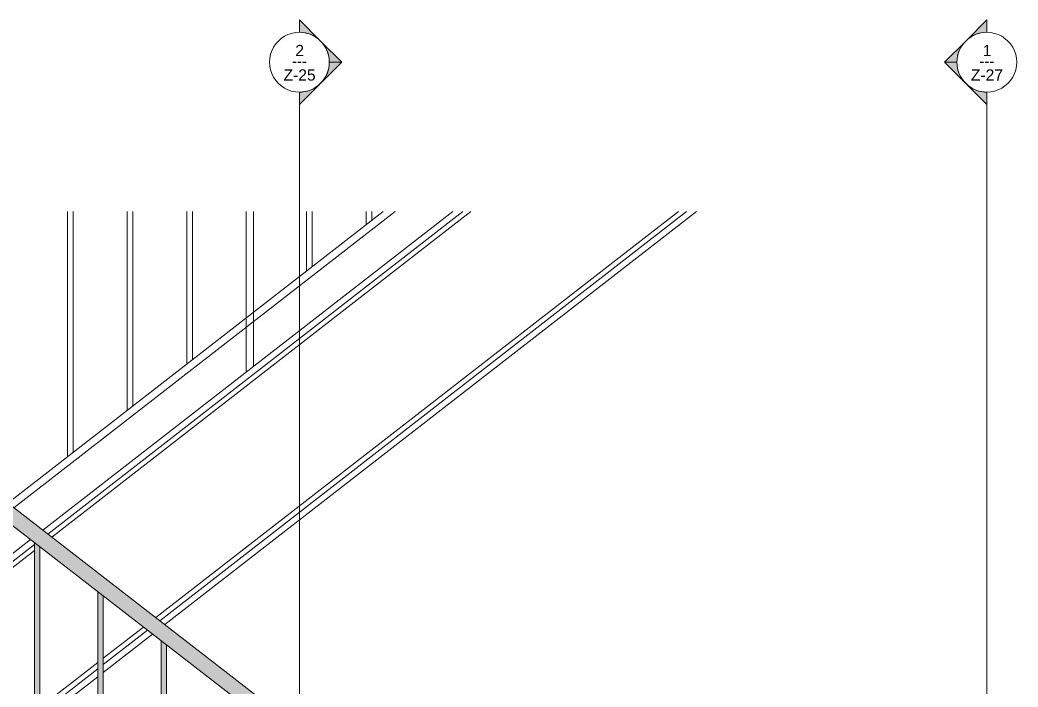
# Model space of a CAD drawing. Header units: inches. Extents: x -2389 to -2221, y -44 to 90.
# Drawn here: x -2305.7 to -2238.9, y 44.9 to 89.5 of the extents above; entities that cross this region are included whole.
import ezdxf

# ---------------------------------------------------------------- set-up
doc = ezdxf.new("R2010")
doc.units = ezdxf.units.IN
doc.header["$MEASUREMENT"] = 0
doc.layers.add('A-WALL-1', color=113, linetype='Continuous', lineweight=9)
doc.layers.add('G-ANNO-SYMB', color=111, linetype='Continuous', lineweight=9)
doc.styles.add('Arial_2', font='arial.ttf', dxfattribs={"height": 0.7499999999999994})
doc.styles.add('Century Gothic_1', font='ufonts.com_century-gothic.ttf', dxfattribs={"height": 0.7499999999999994})

# ---------------------------------------------------------------- blocks, each defined once
blk = doc.blocks.new('Walls 154 - Walls 91-2706292-LOWER RAILING')
at = {"layer": 'A-WALL-1'}
for p, q in [((-8604.354864330693, 55.37552411659433), (-8576.911494783924, 76.68987446460176)), ((-8604.016248216154, 55.11348106573226), (-8576.235484183211, 76.68987446460176)), ((-8575.703640755959, 76.68987446460176), (-8603.749845951586, 54.90732176271523)), ((-8596.793780590633, 49.5242684734124), (-8561.816605494985, 76.68987446460177)), ((-8561.284762067735, 76.68987446460176), (-8596.527378326065, 49.31810917039478)), ((-8596.188762211636, 49.05606611961658), (-8560.608751467327, 76.68987446460174)), ((-8608.779702145734, 51.93890008024344), (-8605.170568767533, 54.74199367064816)), ((-8608.779702145734, 51.413865180434), (-8604.913552961987, 54.41657437980438)), ((-8604.913478168992, 54.00356740719942), (-8608.779702145732, 51.00080011860388)), ((-8613.018783421103, 48.64654695637027), (-8609.15271641603, 51.64919233031299)), ((-8613.018783421103, 48.12151205657096), (-8609.15271641603, 51.12415743050445)), ((-8609.152716416029, 50.71109236867434), (-8613.018783421103, 47.70844699474093)), ((-8600.301539594993, 46.79990898000279), (-8597.609456968732, 48.8907598197502)), ((-8617.257864696474, 45.35419383249711), (-8613.3917976914, 48.35683920643983)), ((-8597.34305371556, 48.68460128454772), (-8600.301539594991, 46.38684391816913)), ((-8600.301539594993, 45.86180901851425), (-8597.004436344547, 48.42255920971682)), ((-8617.257864696474, 44.82915893270791), (-8613.3917976914, 47.83180430664141)), ((-8613.391797691398, 47.41873924481141), (-8617.257864696472, 44.41609387087797)), ((-8604.540620870363, 43.50755585610379), (-8600.674553865289, 46.51020123007009)), ((-8600.674553865289, 46.0971361682364), (-8604.54062087036, 43.09449079427005)), ((-8604.540620870363, 42.56945589461517), (-8600.674553865289, 45.57210126858153)), ((-8621.50638150539, 42.05451244423521), (-8617.63087896677, 45.06448608256667)), ((-8621.50638150539, 41.52947754445605), (-8617.63087896677, 44.53945118277836)), ((-8617.630878966767, 44.12638612094842), (-8621.50638150539, 41.11641248262612)), ((-8608.779702145732, 40.21520273220612), (-8604.91363514066, 43.21784810617108)), ((-8604.91363514066, 42.80478304433733), (-8608.77970214573, 39.8021376703723)), ((-8608.779702145732, 39.27710277071743), (-8604.91363514066, 42.27974814468246)), ((-8629.007525757088, 36.22862374207963), (-8622.006881505387, 41.66579077757088)), ((-8628.59222086376, 36.02614230946866), (-8622.006881505387, 41.14075587779293)), ((-8622.006881505387, 40.72769081596301), (-8628.265991457516, 35.86644875315399)), ((-8613.018783421101, 36.92284960830712), (-8609.152716416027, 39.92549498227341)), ((-8609.152716416025, 39.51242992043958), (-8613.0187834211, 36.50978454647322)), ((-8613.018783421101, 35.98474964681836), (-8609.152716416027, 38.98739502078471)), ((-8628.993734107506, 36.21086625334744), (-8629.007525757033, 36.22862374200972)), ((-8629.006881505382, 36.22912411090432), (-8629.006881505382, 36.21104480977166)), ((-8629.00688150538, 36.21104480977166), (-8628.993736812097, 36.21104480977167)), ((-8629.00688150538, 36.21104480977166), (-8629.00688150538, 32.1250000000512)), ((-8617.258591054984, 33.62993234596206), (-8613.391797691396, 36.6331418583744)), ((-8613.391797691396, 36.22007679654049), (-8617.25851626199, 33.21692537335331)), ((-8628.592220863758, 32.12500000005139), (-8628.592220863758, 36.02614230946866)), ((-8628.265991457516, 32.12500000005153), (-8628.265991457518, 35.86644875315573)), ((-8617.258421194807, 32.69196430921095), (-8613.391797691396, 35.69504189688563)), ((-8619.938147224384, 31.54881038771078), (-8617.630878966767, 33.3407887344754)), ((-8617.630878966767, 32.92772367264143), (-8619.671743971212, 31.34265185250808)), ((-8619.333126600199, 31.08060977767721), (-8617.630878966767, 32.40268877298656)), ((-8621.50638150539, 30.33081509611811), (-8620.346306847965, 31.23180641339285)), ((-8620.079903594793, 31.02564787819016), (-8621.50638150539, 29.91775003428398)), ((-8621.407765486405, 29.46930690937587), (-8619.74128622378, 30.76360580335928))]:
    blk.add_line(p, q, dxfattribs=at)
blk = doc.blocks.new('Walls 315 - Walls 91-2771886-LOWER RAILING')
at = {"layer": 'A-WALL-1'}
for p, q in [((-8581.5813561303, 76.68987446460174), (-8606.694014490584, 57.18570980476472)), ((-8580.765403827276, 76.68987446460176), (-8606.285301079517, 56.8694209320102)), ((-8607.509727607872, 56.55217261700319), (-8608.779702145734, 55.56582572593011)), ((-8607.101012680096, 56.23588492222792), (-8608.779702145734, 54.93210277058059)), ((-8609.152195899314, 55.27652224398288), (-8613.018783421103, 52.27347260205676)), ((-8609.152081152168, 54.642888408917), (-8613.018783421103, 51.63974964670724)), ((-8613.391797691402, 51.98376485212631), (-8617.257864696474, 48.98111947818339)), ((-8613.391797691402, 51.35004189677677), (-8617.257864696474, 48.34739652283386)), ((-8617.630878966771, 48.69141172825294), (-8621.50638150539, 45.68143808992199)), ((-8617.630878966771, 48.0576887729034), (-8621.50638150539, 45.04771513457234)), ((-8622.006881505387, 45.29271642325764), (-8628.375035261723, 40.34678367249932)), ((-8622.006881505387, 44.65899346790798), (-8628.068031716206, 39.95150013750077)), ((-8628.068031716206, 39.95150013750078), (-8628.375035261723, 40.34678367249932))]:
    blk.add_line(p, q, dxfattribs=at)
blk = doc.blocks.new('Walls 323 - Walls 92-2771987-LOWER RAILING')
at = {"layer": 'A-WALL-1'}
for p, q in [((-8582.701676427809, 76.68987446460174), (-8582.701676427809, 75.81975903353639)), ((-8582.328662157513, 76.10946678346497), (-8582.328662157513, 76.68987446460174))]:
    blk.add_line(p, q, dxfattribs=at)
blk = doc.blocks.new('Walls 324 - Walls 92-2771997-LOWER RAILING')
at = {"layer": 'A-WALL-1'}
for p, q in [((-8586.70167642781, 76.68987446460174), (-8586.701676427809, 72.7130923668666)), ((-8586.328662157515, 73.00280011679538), (-8586.328662157515, 76.68987446460174))]:
    blk.add_line(p, q, dxfattribs=at)
blk = doc.blocks.new('Walls 326 - Walls 92-2772017-LOWER RAILING')
at = {"layer": 'A-WALL-1'}
for p, q in [((-8594.701676427814, 76.68987446460174), (-8594.701676427812, 66.49975903352707)), ((-8594.328662157515, 66.78946678345619), (-8594.328662157519, 76.68987446460174))]:
    blk.add_line(p, q, dxfattribs=at)
blk = doc.blocks.new('Walls 327 - Walls 92-2772027-LOWER RAILING')
at = {"layer": 'A-WALL-1'}
for p, q in [((-8598.701676427816, 76.68987446460174), (-8598.701676427812, 63.39309236685728)), ((-8598.328662157515, 63.6828001167866), (-8598.32866215752, 76.68987446460174))]:
    blk.add_line(p, q, dxfattribs=at)
blk = doc.blocks.new('Walls 328 - Walls 92-2772037-LOWER RAILING')
at = {"layer": 'A-WALL-1'}
for p, q in [((-8602.701676427816, 76.68987446460174), (-8602.701676427812, 60.28642570018751)), ((-8602.328662157517, 60.57613345011701), (-8602.32866215752, 76.68987446460174))]:
    blk.add_line(p, q, dxfattribs=at)
blk = doc.blocks.new('Walls 168 - Walls 91-2772569-LOWER RAILING')
at = {"layer": 'A-WALL-1'}
for p, q in [((-8590.74391291072, 76.68987446460176), (-8590.74391291072, 65.94669638600202)), ((-8590.243412910722, 76.68987446460176), (-8590.243412910722, 66.33541805257506))]:
    blk.add_line(p, q, dxfattribs=at)
blk = doc.blocks.new('Walls 343 - Walls 91-2934369-LOWER RAILING')
at = {"layer": 'A-WALL-1'}
blk.add_hatch(color=256, dxfattribs=at).paths.add_polyline_path([(-8550.88539920163, 12.73293068922463), (-8550.273391484721, 13.52378248000797), (-8625.103823022948, 71.43241037946834), (-8625.103823022948, 70.4337282891504), (-8625.447823580966, 70.4337282891504), (-8551.873374614075, 13.49748428014872)], flags=0)
for p, q in [((-8550.273391484721, 13.52378248000805), (-8625.104379413218, 71.43241037946837)), ((-8550.88539920163, 12.73293068922472), (-8625.447823580966, 70.4337282891503)), ((-8550.273391484721, 13.52378248000807), (-8550.88539920163, 12.73293068922472))]:
    blk.add_line(p, q, dxfattribs=at)
blk = doc.blocks.new('Walls 387 - Walls 92-2936446-LOWER RAILING')
at = {"layer": 'A-WALL-1'}
for points in [[(-8596.248965454772, 13.21672564160124), (-8596.248965454772, 47.83793131885495), (-8596.435472589917, 47.9822615300258), (-8596.435472589917, 13.36105585277223), (-8596.297237053393, 13.25408104903508)], [(-8596.248965454772, 13.21672564160124), (-8596.062458319615, 13.2167256416025), (-8596.062458319615, 47.69360110767748), (-8596.248965454772, 47.83793131885495), (-8596.248965454772, 18.62087446460175)]]:
    blk.add_hatch(color=256, dxfattribs=at).paths.add_polyline_path(points, flags=0)
for p, q in [((-8596.435472589917, 47.98226153001126), (-8596.43547258991, 13.36105585276564)), ((-8596.062458319615, 13.2167256416025), (-8596.062458319622, 47.69360110766793)), ((-8596.062458319615, 13.21672564160258), (-8596.248965454763, 13.21672564160256))]:
    blk.add_line(p, q, dxfattribs=at)
blk = doc.blocks.new('Walls 388 - Walls 92-2936456-LOWER RAILING')
at = {"layer": 'A-WALL-1'}
for points in [[(-8600.488046730143, 16.49717652173424), (-8600.488046730143, 51.11838219898517), (-8600.67455386529, 51.26271241015602), (-8600.67455386529, 16.64150673290522), (-8600.536318328766, 16.53453192916808)], [(-8600.488046730143, 16.49717652173424), (-8600.301539594984, 16.4971765217392), (-8600.301539594984, 50.97405198780638), (-8600.488046730143, 51.11838219898517), (-8600.488046730143, 16.60416666837068)]]:
    blk.add_hatch(color=256, dxfattribs=at).paths.add_polyline_path(points, flags=0)
for p, q in [((-8600.67455386529, 51.26271241014425), (-8600.674553865281, 16.64150673289864)), ((-8600.301539594984, 16.4971765217392), (-8600.301539594993, 50.97405198780088)), ((-8600.301539594986, 16.49717652173929), (-8600.488046730134, 16.49717652173927))]:
    blk.add_line(p, q, dxfattribs=at)
blk = doc.blocks.new('Walls 389 - Walls 92-2936466-LOWER RAILING')
at = {"layer": 'A-WALL-1'}
for points in [[(-8604.727128005527, 19.77762740187591), (-8604.727128005512, 54.39883307911408), (-8604.913635140661, 54.54316329028627), (-8604.913635140661, 19.92195761303822), (-8604.775399604137, 19.81498280930107)], [(-8604.678856406881, 19.77762740187591), (-8604.540620870355, 19.77762740187593), (-8604.540620870355, 54.25450286793661), (-8604.727128005512, 54.39883307911408), (-8604.727128005512, 19.77762740187591)]]:
    blk.add_hatch(color=256, dxfattribs=at).paths.add_polyline_path(points, flags=0)
for p, q in [((-8604.913635140661, 54.54316329027723), (-8604.913635140654, 19.92195761303165)), ((-8604.540620870355, 19.77762740187593), (-8604.540620870366, 54.25450286793387)), ((-8604.540620870357, 19.777627401876), (-8604.727128005505, 19.77762740187598))]:
    blk.add_line(p, q, dxfattribs=at)
blk = doc.blocks.new('Section - Section Head - Filled-22785-LOWER RAILING')
at = {"layer": 'G-ANNO-SYMB'}
h = blk.add_hatch(color=256, dxfattribs=at)
edge = h.paths.add_edge_path(flags=0)
edge.add_arc((-8541.176467308882, 86.68656775491796), 2.002602965912956, 89.99999999999977, 132.0783950246235, ccw=False)
edge.add_line((-8541.176467308882, 88.6891707208316), (-8541.176467308882, 89.51499487966414))
edge.add_line((-8541.176467308882, 89.51499487966414), (-8542.518505255268, 88.17295693327773))
h = blk.add_hatch(color=256, dxfattribs=at)
edge = h.paths.add_edge_path(flags=0)
edge.add_line((-8542.590680871255, 88.10078131729105), (-8544.004894433629, 86.68656775491797))
edge.add_line((-8544.004894433629, 86.68656775491797), (-8543.17646730888, 86.68656775491796))
edge.add_arc((-8541.176467308882, 86.68656775491793), 2.000000000000338, 134.9999999999999, 179.9999999999995, ccw=False)
h = blk.add_hatch(color=256, dxfattribs=at)
edge = h.paths.add_edge_path(flags=0)
edge.add_arc((-8541.176467308882, 86.68656775491796), 1.999999999998181, 180.0000000000001, 224.9999999999691, ccw=False)
edge.add_line((-8543.17646730888, 86.68656775491796), (-8544.004894433629, 86.68656775491797))
edge.add_line((-8544.004894433629, 86.68656775491797), (-8542.590680871255, 85.27235419254487))
h = blk.add_hatch(color=256, dxfattribs=at)
edge = h.paths.add_edge_path(flags=0)
edge.add_line((-8542.518505255268, 85.20017857655817), (-8541.176467308882, 83.85814063017175))
edge.add_line((-8541.176467308882, 83.85814063017175), (-8541.176467308882, 84.68396478900429))
edge.add_arc((-8541.176467308882, 86.68656775491795), 2.002602965914028, 227.9216049753914, 270, ccw=False)
for p, q in [((-8542.518505255268, 88.17295693327773), (-8541.176467308882, 89.51499487966414)), ((-8541.176467308882, 89.51499487966414), (-8541.176467308882, 88.6891707208316)), ((-8544.004894433629, 86.68656775491797), (-8542.590680871255, 88.10078131729105)), ((-8543.17646730888, 86.68656775491796), (-8544.004894433629, 86.68656775491797)), ((-8542.590680871255, 85.27235419254487), (-8544.004894433629, 86.68656775491797)), ((-8544.004894433629, 86.68656775491797), (-8543.17646730888, 86.68656775491796)), ((-8541.176467308882, 83.85814063017175), (-8542.518505255268, 85.20017857655817)), ((-8541.176467308882, 84.68396478900429), (-8541.176467308882, 83.85814063017175))]:
    blk.add_line(p, q, dxfattribs=at)
for centre, radius, start, end in [((-8541.176467308882, 86.6891707208316), 1.999999999998181, 89.9999999999998, 269.9999999999995), ((-8541.176467308882, 86.68656775491796), 2.002602965912956, 89.9999999999995, 132.0783950246232), ((-8541.176467308882, 86.6891707208316), 2, 269.9999999999996, 90), ((-8541.176467308882, 86.68656775491793), 2.000000000000338, 134.9999999999996, 179.9999999999992), ((-8541.176467308882, 86.68656775491796), 1.999999999998181, 179.9999999999998, 224.9999999999687), ((-8541.176467308882, 86.68656775491795), 2.002602965914028, 227.9216049753911, 269.9999999999996)]:
    blk.add_arc(centre, radius, start, end, dxfattribs=at)

msp = doc.modelspace()

# ---------------------------------------------------------------- linework, layer by layer
at = {"layer": 'G-ANNO-SYMB'}
for p, q in [((-2286.981663229396, 84.686567754918), (-2286.981663229396, -37.27261004654839)), ((-2240.981663229389, 84.686567754918), (-2240.981663229389, -39.34289860665083))]:
    msp.add_line(p, q, dxfattribs=at)

# ---------------------------------------------------------------- block references
at = {"layer": 'A-WALL-1'}
for name in ['Walls 154 - Walls 91-2706292-LOWER RAILING', 'Walls 315 - Walls 91-2771886-LOWER RAILING', 'Walls 328 - Walls 92-2772037-LOWER RAILING', 'Walls 327 - Walls 92-2772027-LOWER RAILING', 'Walls 326 - Walls 92-2772017-LOWER RAILING', 'Walls 168 - Walls 91-2772569-LOWER RAILING', 'Walls 324 - Walls 92-2771997-LOWER RAILING', 'Walls 323 - Walls 92-2771987-LOWER RAILING', 'Walls 343 - Walls 91-2934369-LOWER RAILING', 'Walls 389 - Walls 92-2936466-LOWER RAILING', 'Walls 388 - Walls 92-2936456-LOWER RAILING', 'Walls 387 - Walls 92-2936446-LOWER RAILING']:
    msp.add_blockref(name, (6300.194804079497, 0), dxfattribs=at)
at = {"layer": 'G-ANNO-SYMB', "extrusion": (0, 0, -1)}
msp.add_blockref('Section - Section Head - Filled-22785-LOWER RAILING', (10828.15813053828, 0), dxfattribs=at)
at = {"layer": 'G-ANNO-SYMB'}
msp.add_blockref('Section - Section Head - Filled-22785-LOWER RAILING', (6300.194804079497, 0), dxfattribs=at)

# ---------------------------------------------------------------- texts
at = {"layer": 'G-ANNO-SYMB', "char_height": 0.7499999999999994, "attachment_point": 1}
for s, insert, width, style in [('2', (-2287.258411269039, 87.84562079326527), 0.7069999999999994, 'Arial_2'), ('1', (-2241.258411269032, 87.84562079326527), 0.7069999999999994, 'Arial_2'), ('Z-25', (-2288.050537253291, 86.20926711082087), 2.625999999999998, 'Arial_2'), ('---', (-2287.479353859598, 87.13672971714979), 1.287749999999999, 'Century Gothic_1'), ('Z-27', (-2242.050537253283, 86.20926711082087), 2.625999999999998, 'Arial_2'), ('---', (-2241.47935385959, 87.13672971714979), 1.287749999999999, 'Century Gothic_1')]:
    msp.add_mtext(s, dxfattribs=dict(at, insert=insert, width=width, style=style))

doc.saveas('drawing.dxf')
